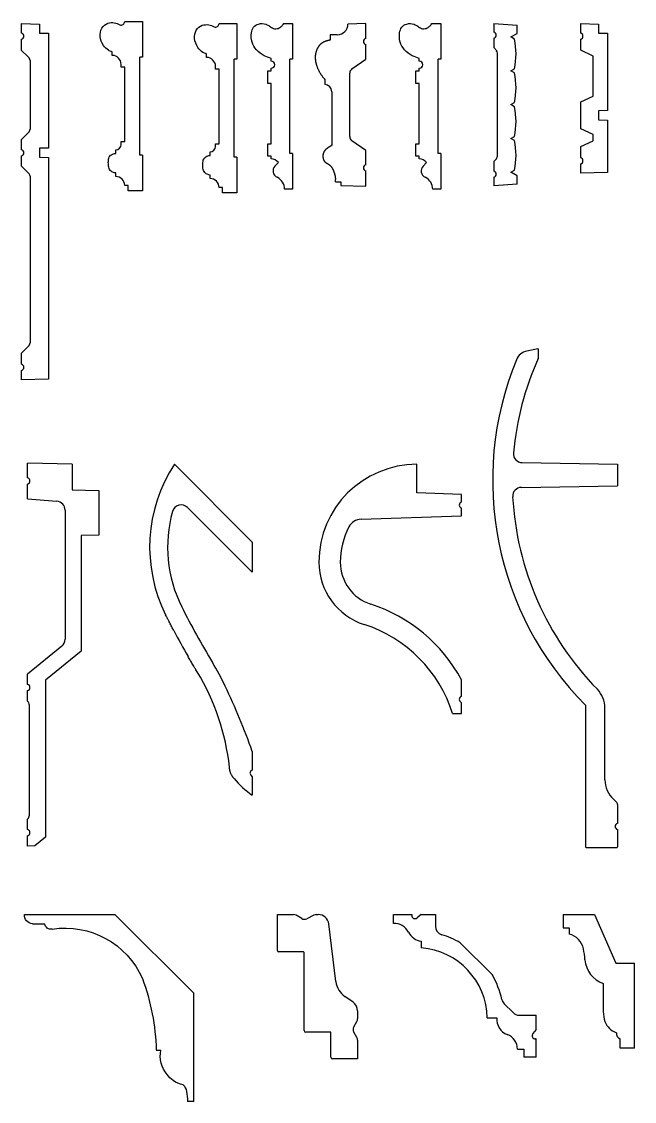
# Model space of a CAD drawing. Header units: millimetres. Extents: x 278 to 2271, y 377 to 1565.
# Drawn here: x 285 to 629, y 377 to 983 of the extents above; entities that cross this region are included whole.
import ezdxf

# ---------------------------------------------------------------- set-up
doc = ezdxf.new("R2010")
doc.units = ezdxf.units.MM
doc.layers.add('cornice', color=7, linetype='Continuous', lineweight=20)

# ---------------------------------------------------------------- blocks, each defined once
blk = doc.blocks.new('Р5020')
at = {"layer": 'cornice', "linetype": 'Continuous', "lineweight": 30}
for p, q in [((202645.29, -19049.34), (202658.29, -19050.25)), ((202645.29, -19049.34), (202645.29, -19054.11)), ((202658.29, -19054.84), (202658.29, -19050.25)), ((202654.79, -19056.84), (202658.29, -19054.84)), ((202645.29, -19057.57), (202645.29, -19062.84)), ((202656.79, -19058.01), (202654.79, -19056.84)), ((202646.83, -19064.67), (202645.29, -19062.84)), ((202647.29, -19123.73), (202647.29, -19065.96)), ((202654.79, -19075.84), (202656.79, -19074.7)), ((202656.79, -19077.01), (202654.79, -19075.84)), ((202654.79, -19094.84), (202656.79, -19093.7)), ((202656.79, -19095.99), (202654.79, -19094.84)), ((202654.79, -19113.84), (202656.79, -19112.68)), ((202656.79, -19114.99), (202654.79, -19113.84)), ((202645.29, -19126.84), (202646.83, -19125.02)), ((202645.29, -19126.84), (202645.29, -19132.11)), ((202654.79, -19132.84), (202656.79, -19131.68)), ((202658.29, -19134.84), (202654.79, -19132.84)), ((202658.29, -19139.43), (202658.29, -19134.84)), ((202645.29, -19135.57), (202645.29, -19140.34)), ((202658.29, -19139.43), (202645.29, -19140.34))]:
    blk.add_line(p, q, dxfattribs=at)
for centre, radius, start, end in [((202644.79, -19055.84), 1.8, 286.12762, 73.87238), ((202645.29, -19065.96), 2, 0, 40), ((202645.29, -19123.73), 2, 320, 0), ((202644.79, -19133.84), 1.8, 286.12762, 73.87238)]:
    blk.add_arc(centre, radius, start, end, dxfattribs=at)
at = {"layer": 'cornice', "lineweight": 30}
for centre in [(202618.38, -19066.36), (202618.38, -19085.36), (202618.38, -19104.33), (202618.38, -19123.33)]:
    blk.add_arc(centre, 39.31, 347.74199, 12.25801, dxfattribs=at)
blk = doc.blocks.new('С372')
at = {"layer": 'cornice', "color": 7, "linetype": 'Continuous', "lineweight": 30}
for p, q in [((244946.69, -20168.38), (244940.47, -20169.61)), ((244947.05, -20172.89), (244947.05, -20168.67)), ((244937.89, -20232.21), (244991.31, -20233.15)), ((244991.31, -20233.15), (244991.31, -20245.15)), ((244937.45, -20246.09), (244991.31, -20245.15)), ((244973.31, -20368.31), (244973.31, -20447.81)), ((244984.31, -20410.26), (244984.31, -20369.97)), ((244990.67, -20422.72), (244989.08, -20421.23)), ((244991.31, -20424.18), (244991.31, -20434.78)), ((244991.31, -20434.78), (244991.19, -20434.82)), ((244991.19, -20438.2), (244991.31, -20438.24)), ((244991.31, -20438.24), (244991.31, -20448.01)), ((244973.81, -20448.31), (244991.01, -20448.31))]:
    blk.add_line(p, q, dxfattribs=at)
for centre, radius, start, end in [((244942.02, -20177.46), 8, 101.19592, 157.76634), ((244946.75, -20168.67), 0.3, 0, 101.19592), ((245100.31, -20242.16), 179, 157.76634, 224.80539), ((245100.31, -20242.16), 168.02, 155.95461, 174.73867), ((244945.05, -20172.89), 2, 335.95461, 0), ((244937.98, -20227.22), 5, 174.73867, 269), ((244937.54, -20251.09), 5, 91, 183.1375), ((245100.31, -20242.16), 168.02, 183.1375, 224.2934), ((244969.31, -20369.97), 15, 0, 44.2934), ((244999.31, -20410.26), 15, 180, 226.98907), ((244989.31, -20424.18), 2, 0, 46.98907), ((244991.81, -20436.51), 1.8, 110, 250), ((244973.81, -20447.81), 0.5, 180, 270), ((244991.01, -20448.01), 0.3, 270, 0)]:
    blk.add_arc(centre, radius, start, end, dxfattribs=at)
blk = doc.blocks.new('С213')
at = {"layer": 'cornice', "color": 7, "linetype": 'Continuous', "lineweight": 30}
for p, q in [((244537.09, -20159.84), (244537.09, -20154.84)), ((244537.09, -20154.84), (244547.31, -20154.84)), ((244547.31, -20154.84), (244547.29, -20155.23)), ((244552.48, -20154.84), (244550.24, -20156.72)), ((244552.48, -20154.84), (244560.59, -20154.84)), ((244560.59, -20154.84), (244560.59, -20161.36)), ((244552.59, -20169.84), (244552.59, -20173.57)), ((244574.71, -20170.84), (244592.21, -20188.34)), ((244599.21, -20204.96), (244604.12, -20209.87)), ((244589.59, -20212.84), (244595.09, -20212.84)), ((244607.66, -20211.34), (244617.09, -20211.34)), ((244617.09, -20219.44), (244617.09, -20211.34)), ((244617.09, -20219.44), (244615.21, -20221.68)), ((244617.09, -20224.61), (244616.69, -20224.64)), ((244617.09, -20234.84), (244617.09, -20224.61)), ((244606.59, -20230.34), (244610.09, -20230.34)), ((244610.09, -20230.34), (244610.09, -20234.84)), ((244617.09, -20234.84), (244610.09, -20234.84))]:
    blk.add_line(p, q, dxfattribs=at)
for centre, radius, start, end in [((244537.41, -20168.94), 9.11, 28.22782, 92.05079), ((244549.09, -20155.34), 1.8, 176.59004, 310), ((244553.88, -20160.56), 9.37, 205.79612, 262.08132), ((244565.59, -20161.36), 5, 180, 252.93296), ((244549.59, -20213.46), 49.5, 59.77785, 72.93296), ((244574, -20171.55), 1, 45, 59.77785), ((244549.59, -20213.46), 40, 0.88482, 85.70563), ((244591.5, -20189.04), 1, 30.22215, 45), ((244549.59, -20213.46), 49.5, 12.74976, 30.22215), ((244602.75, -20201.43), 5, 192.74976, 225), ((244603.92, -20213.85), 8.89, 173.44714, 249.69694), ((244607.66, -20206.34), 5, 225, 270), ((244597.78, -20230.45), 8.81, 0.75217, 69.69694), ((244616.59, -20222.84), 1.8, 140, 273.40996)]:
    blk.add_arc(centre, radius, start, end, dxfattribs=at)
blk = doc.blocks.new('С354')
at = {"layer": 'cornice', "color": 7, "linetype": 'Continuous', "lineweight": 30}
for p, q in [((246322.92, -20685.53), (246322.81, -20681.53)), ((246322.81, -20681.53), (246328.58, -20681.53)), ((246327.85, -20691.53), (246322.92, -20685.53)), ((246332.04, -20681.53), (246337.95, -20681.53)), ((246340.19, -20682.53), (246401.9, -20682.53)), ((246404.14, -20681.53), (246410.08, -20681.53)), ((246413.54, -20681.53), (246419.28, -20681.53)), ((246435.04, -20700.71), (246419.28, -20681.53)), ((246517.81, -20681.53), (246516.37, -20697.97)), ((246517.81, -20681.53), (246526.08, -20681.53)), ((246529.54, -20681.53), (246537.81, -20681.53)), ((246537.16, -20706.53), (246537.81, -20681.53)), ((246415.85, -20691.53), (246327.85, -20691.53)), ((246432.29, -20711.53), (246415.85, -20691.53)), ((246511.39, -20702.53), (246438.91, -20702.53)), ((246497.16, -20711.53), (246432.29, -20711.53)), ((246497.42, -20721.53), (246497.16, -20711.53)), ((246522.81, -20706.53), (246522.42, -20721.53)), ((246537.16, -20706.53), (246522.81, -20706.53)), ((246522.42, -20721.53), (246497.42, -20721.53))]:
    blk.add_line(p, q, dxfattribs=at)
for centre, radius, start, end in [((246330.31, -20681.03), 1.8, 196.12762, 343.87238), ((246340.19, -20679.53), 3, 221.81031, 270), ((246401.9, -20679.53), 3, 270, 318.18969), ((246411.81, -20681.03), 1.8, 196.12762, 343.87238), ((246527.81, -20681.03), 1.8, 196.12762, 343.87238), ((246511.39, -20697.53), 5, 270, 355), ((246438.91, -20697.53), 5, 219.42449, 270)]:
    blk.add_arc(centre, radius, start, end, dxfattribs=at)
blk = doc.blocks.new('CB530')
at = {"layer": 'cornice', "color": 7, "linetype": 'Continuous', "lineweight": 30}
for p, q in [((245590.66, -20088.46), (245590.66, -20068.36)), ((245590.66, -20068.36), (245599.66, -20068.36)), ((245604.28, -20070.56), (245601.16, -20068.76)), ((245611.18, -20068.66), (245607.1, -20070.66)), ((245612.49, -20068.36), (245613.56, -20068.36)), ((245623.48, -20105.98), (245619.51, -20073.63)), ((245605.36, -20089.36), (245591.56, -20089.36)), ((245605.66, -20133.46), (245605.66, -20089.66)), ((245633.11, -20117.56), (245628.51, -20114.35)), ((245635.66, -20122.48), (245635.66, -20126.86)), ((245633.53, -20131.36), (245635.26, -20128.36)), ((245620.36, -20134.36), (245606.56, -20134.36)), ((245620.66, -20148.46), (245620.66, -20134.66)), ((245635.26, -20137.36), (245633.53, -20134.36)), ((245635.66, -20138.86), (245635.66, -20149.36)), ((245635.66, -20149.36), (245621.56, -20149.36))]:
    blk.add_line(p, q, dxfattribs=at)
for centre, radius, start, end in [((245599.66, -20071.36), 3, 60, 90), ((245612.49, -20071.36), 3, 90, 116.0546), ((245613.56, -20074.36), 6, 7, 90), ((245605.78, -20067.96), 3, 240, 296.0546), ((245591.56, -20088.46), 0.9, 180, 270), ((245605.36, -20089.66), 0.3, 0, 90), ((245635.39, -20104.52), 12, 187, 235), ((245629.66, -20122.48), 6, 0, 55), ((245632.66, -20126.86), 3, 330, 0), ((245606.56, -20133.46), 0.9, 180, 270), ((245620.36, -20134.66), 0.3, 0, 90), ((245636.13, -20132.86), 3, 150, 210), ((245632.66, -20138.86), 3, 0, 30), ((245621.56, -20148.46), 0.9, 180, 270)]:
    blk.add_arc(centre, radius, start, end, dxfattribs=at)
blk = doc.blocks.new('Р5050')
at = {"layer": 'cornice', "color": 7, "linetype": 'Continuous', "lineweight": 30}
for p, q in [((197993.81, -18453.25), (197993.81, -18447.98)), ((197993.81, -18447.98), (198003.81, -18448.24)), ((198003.81, -18448.24), (198003.81, -18453.24)), ((198003.81, -18453.24), (198008.81, -18453.37)), ((198008.81, -18453.37), (198008.81, -18517.85)), ((197993.81, -18462.98), (197993.81, -18456.71)), ((197997.35, -18466.51), (197993.81, -18462.98)), ((197998.81, -18505.91), (197998.81, -18470.05)), ((197997.35, -18509.44), (197993.81, -18512.98)), ((197993.81, -18518.75), (197993.81, -18512.98)), ((197993.81, -18527.98), (197993.81, -18522.21)), ((198008.81, -18517.85), (198003.81, -18517.98)), ((198003.81, -18517.98), (198003.81, -18522.98)), ((197993.81, -18527.98), (197997.35, -18531.51)), ((198003.81, -18522.98), (198008.81, -18523.11)), ((198008.81, -18523.11), (198008.81, -18647.58)), ((197998.81, -18625.91), (197998.81, -18535.05)), ((197993.81, -18632.98), (197997.35, -18629.44)), ((197993.81, -18639.25), (197993.81, -18632.98)), ((197993.81, -18647.98), (197993.81, -18642.71)), ((198008.81, -18647.58), (197993.81, -18647.98))]:
    blk.add_line(p, q, dxfattribs=at)
for centre, radius, start, end in [((197993.31, -18454.98), 1.8, 286.12762, 73.87238), ((197993.81, -18470.05), 5, 0, 45), ((197993.81, -18505.91), 5, 315, 0), ((197993.31, -18520.48), 1.8, 286.12762, 73.87238), ((197993.81, -18535.05), 5, 0, 45), ((197993.81, -18625.91), 5, 315, 0), ((197993.31, -18640.98), 1.8, 286.12762, 73.87238)]:
    blk.add_arc(centre, radius, start, end, dxfattribs=at)
blk = doc.blocks.new('Р5051')
at = {"layer": 'cornice', "color": 7, "linetype": 'Continuous', "lineweight": 30}
for p, q in [((201714.81, -18558.92), (201729.81, -18558.53)), ((201714.81, -18588.4), (201714.81, -18558.92)), ((201729.81, -18558.53), (201729.81, -18563.8)), ((201729.81, -18567.26), (201729.81, -18573.53)), ((201729.81, -18573.53), (201722.81, -18576.79)), ((201722.81, -18576.79), (201722.81, -18580.26)), ((201722.81, -18580.26), (201729.81, -18583.53)), ((201729.81, -18583.53), (201729.81, -18598.53)), ((201719.81, -18588.53), (201714.81, -18588.4)), ((201719.81, -18593.53), (201719.81, -18588.53)), ((201714.81, -18593.66), (201719.81, -18593.53)), ((201714.81, -18637.13), (201714.81, -18593.66)), ((201729.81, -18598.53), (201722.81, -18601.79)), ((201722.81, -18601.79), (201722.81, -18624.26)), ((201722.81, -18624.26), (201729.81, -18627.53)), ((201729.81, -18627.53), (201729.81, -18633.8)), ((201719.81, -18637.26), (201714.81, -18637.13)), ((201719.81, -18642.26), (201719.81, -18637.26)), ((201729.81, -18637.26), (201729.81, -18642.53)), ((201729.81, -18642.53), (201719.81, -18642.26))]:
    blk.add_line(p, q, dxfattribs=at)
for centre in [(201730.31, -18565.53), (201730.31, -18635.53)]:
    blk.add_arc(centre, 1.8, 106.12762, 253.87238, dxfattribs=at)
blk = doc.blocks.new('DX119-2300')
at = {"layer": 'cornice', "color": 7, "linetype": 'Continuous', "lineweight": 30}
for p, q in [((243749.71, -20539.84), (243754.71, -20539.84)), ((243754.71, -20539.84), (243754.71, -20559.84)), ((243742.71, -20560.9), (243742.71, -20559.4)), ((243753.21, -20612.84), (243753.21, -20559.84)), ((243754.71, -20559.84), (243753.21, -20559.84)), ((243742.71, -20566.4), (243742.71, -20564.9)), ((243740.71, -20573.4), (243740.71, -20566.4)), ((243740.71, -20566.4), (243742.71, -20566.4)), ((243742.71, -20573.4), (243740.71, -20573.4)), ((243742.71, -20607.34), (243742.71, -20573.4)), ((243740.71, -20607.34), (243742.71, -20607.34)), ((243740.71, -20614.34), (243740.71, -20607.34)), ((243742.71, -20614.34), (243740.71, -20614.34)), ((243742.71, -20615.84), (243742.71, -20614.34)), ((243754.71, -20612.84), (243753.21, -20612.84)), ((243754.71, -20612.84), (243754.71, -20632.84)), ((243744.8, -20619.84), (243746.71, -20617.84)), ((243754.71, -20632.84), (243750.21, -20632.84))]:
    blk.add_line(p, q, dxfattribs=at)
for centre, radius, start, end in [((243742.71, -20562.9), 2, 270, 90), ((243742.71, -20620.84), 5, 36.8699, 90), ((243747.64, -20622.56), 3.94, 136.31741, 245.42805), ((243743.02, -20632.68), 7.19, 358.73632, 65.42805)]:
    blk.add_arc(centre, radius, start, end, dxfattribs=at)
for points, start_tangent, end_tangent in [([(243742.71, -20559.4), (243738.77, -20557.88), (243734.37, -20554.49), (243731.95, -20550.16), (243731.68, -20544.97), (243732.84, -20541.83), (243735.65, -20540.05), (243739.66, -20540.19), (243739.77, -20540.23)], (-0.964898, 0.262625), (0.948535, -0.316671)), ([(243739.77, -20540.23), (243741.79, -20541.22), (243743.89, -20542.5), (243746.63, -20542.49), (243748.43, -20541.35), (243749.71, -20539.84)], (0.948535, -0.316671), (0.560559, 0.828114))]:
    blk.add_spline(points, degree=3, dxfattribs=dict(at, start_tangent=start_tangent, end_tangent=end_tangent))
blk = doc.blocks.new('C364')
at = {"layer": 'cornice', "color": 7, "linetype": 'Continuous', "lineweight": 30}
for p, q in [((244056.17, -20911.66), (244056.17, -20895.66)), ((244081.17, -20912.53), (244056.17, -20911.66)), ((244081.17, -20916.8), (244081.05, -20916.84)), ((244081.17, -20916.8), (244081.17, -20912.53)), ((244081.17, -20920.27), (244081.05, -20920.22)), ((244081.17, -20924.53), (244081.17, -20920.27)), ((244024.84, -20926.5), (244081.17, -20924.53)), ((244081.17, -21025.92), (244081.17, -21016.71)), ((244081.17, -21025.92), (244081.05, -21025.97)), ((244081.05, -21029.35), (244081.17, -21029.39)), ((244081.17, -21035.66), (244081.17, -21029.39)), ((244076.17, -21035.66), (244081.17, -21035.66))]:
    blk.add_line(p, q, dxfattribs=at)
for centre, radius, start, end in [((244056.17, -20950.66), 55, 90, 180), ((244081.67, -20918.53), 1.8, 110, 250), ((244025.12, -20934.5), 8, 92, 152.49981), ((244056.17, -20950.66), 43, 152.49981, 180), ((244037.91, -20950.66), 36.74, 180, 252.06427), ((244037.91, -20950.66), 24.74, 180, 252.06427), ((244002.97, -21058.59), 88.7, 28.17126, 72.06427), ((244002.97, -21058.59), 76.7, 17.394, 72.06427), ((244081.67, -21027.66), 1.8, 110, 250)]:
    blk.add_arc(centre, radius, start, end, dxfattribs=at)
blk = doc.blocks.new('С402')
at = {"layer": 'cornice', "lineweight": 30}
for p, q in [((209527.1, -19533.29), (209571.34, -19489.05)), ((209622.07, -19489.05), (209571.34, -19489.05)), ((209617.49, -19494.42), (209610.62, -19494.42)), ((209527.07, -19594.05), (209527.07, -19533.36)), ((209548.12, -19565.27), (209545.66, -19565.27)), ((209527.07, -19594.05), (209530.56, -19594.05))]:
    blk.add_line(p, q, dxfattribs=at)
for centre, radius, start, end in [((209571.38, -19489.15), 0.1, 90, 135), ((209616.96, -19489.33), 5.12, 275.96372, 3.13249), ((209599.36, -19544.28), 47.54, 81.24611, 156.1241), ((209607.36, -19494.1), 3.28, 256.66131, 354.3093), ((209676.51, -19569.21), 128.45, 159.88456, 178.24274), ((209527.17, -19533.36), 0.1, 135, 180), ((209528.38, -19568.05), 17.5, 321.36531, 9.13533), ((209531.81, -19573.68), 11.06, 276.48556, 308.63469), ((209525.39, -19565.66), 21.33, 308.63469, 321.36531), ((209594.31, -19598.56), 63.91, 170.90577, 175.95344), ((209538.32, -19589.6), 7.21, 136.90509, 170.90577)]:
    blk.add_arc(centre, radius, start, end, dxfattribs=at)
blk = doc.blocks.new('С212')
at = {"layer": 'cornice', "color": 7, "linetype": 'Continuous', "lineweight": 30}
for p, q in [((140966.91, 26285.81), (140984.63, 26285.81)), ((140966.91, 26285.81), (140966.91, 26278.45)), ((140984.63, 26285.81), (140996.42, 26258.54)), ((140966.91, 26278.45), (140970.27, 26278.45)), ((140970.27, 26278.45), (140970.27, 26274.79)), ((140996.42, 26258.54), (141006.91, 26258.54)), ((141006.91, 26210.81), (141006.91, 26258.54)), ((140989.39, 26247.08), (140989.39, 26231.32)), ((140999, 26210.81), (140999, 26216.11)), ((141006.91, 26210.81), (140999, 26210.81))]:
    blk.add_line(p, q, dxfattribs=at)
for centre, radius, start, end in [((140968.11, 26264.55), 10.46, 11.18981, 78.05848), ((140913.45, 26254.65), 66.01, 4.99255, 10.41048), ((140994.8, 26261.76), 15.65, 184.99255, 249.78466), ((141011.85, 26232.51), 22.49, 183.01588, 197.60744), ((140999.98, 26229.14), 10.17, 199.78324, 251.80359), ((140990.41, 26225.7), 2.757793845376e-12, 5.5794, 187.12502), ((140999.95, 26219.13), 3.17, 173.59481, 252.49875)]:
    blk.add_arc(centre, radius, start, end, dxfattribs=at)
blk = doc.blocks.new('DX121-2300')
at = {"layer": 'cornice', "color": 7, "linetype": 'Continuous', "lineweight": 30}
for p, q in [((242817.84, -20628.97), (242819.35, -20629.68)), ((242822.11, -20627.9), (242832.11, -20627.9)), ((242832.11, -20627.9), (242832.11, -20647.9)), ((242815.11, -20646.9), (242815.11, -20644.9)), ((242830.61, -20702.9), (242830.61, -20647.9)), ((242832.11, -20647.9), (242830.61, -20647.9)), ((242820.11, -20653.4), (242820.11, -20651.9)), ((242822.11, -20653.4), (242820.11, -20653.4)), ((242822.11, -20695.31), (242822.11, -20653.4)), ((242820.11, -20695.31), (242822.11, -20695.31)), ((242820.11, -20696.9), (242820.11, -20695.31)), ((242817.11, -20701.9), (242817.11, -20699.9)), ((242832.11, -20702.9), (242830.61, -20702.9)), ((242832.11, -20702.9), (242832.11, -20722.9)), ((242817.11, -20714.9), (242817.11, -20712.9)), ((242824.11, -20719.9), (242822.11, -20719.9)), ((242824.11, -20722.9), (242824.11, -20719.9)), ((242832.11, -20722.9), (242824.11, -20722.9))]:
    blk.add_line(p, q, dxfattribs=at)
for centre, radius, start, end in [((242820.16, -20627.9), 1.95, 245.63817, 0), ((242815.11, -20651.9), 5, 0, 90), ((242817.11, -20696.9), 3, 270, 0), ((242817.11, -20719.9), 5, 0, 90)]:
    blk.add_arc(centre, radius, start, end, dxfattribs=at)
for points, start_tangent, end_tangent in [([(242815.11, -20644.9), (242812.99, -20644.03), (242810.26, -20641.25), (242808.37, -20636.29), (242809.32, -20631.62), (242812.69, -20628.85), (242816.27, -20628.57), (242817.84, -20628.97)], (-0.977731, 0.209861), (0.94161, -0.336705)), ([(242817.11, -20712.9), (242815.49, -20712.48), (242813.67, -20711.01), (242812.98, -20708.31), (242813, -20705.8), (242813.83, -20703.38), (242815.76, -20702.16), (242817.11, -20701.9)], (-0.989927, 0.141578), (0.999831, 0.018372))]:
    blk.add_spline(points, degree=3, dxfattribs=dict(at, start_tangent=start_tangent, end_tangent=end_tangent))
blk = doc.blocks.new('Р9010')
at = {"layer": 'cornice', "color": 7, "linetype": 'Continuous', "lineweight": 30}
for p, q in [((196555.33, -19130.04), (196545.33, -19130.3)), ((196555.33, -19138.31), (196555.33, -19130.04)), ((196535.33, -19136.3), (196535.33, -19139.3)), ((196539.33, -19136.3), (196535.33, -19136.3)), ((196555.33, -19150.04), (196555.33, -19141.77)), ((196547.61, -19155.45), (196555.33, -19150.04)), ((196546.33, -19193.43), (196546.33, -19157.9)), ((196532.33, -19161.3), (196532.33, -19164.3)), ((196536.33, -19168.3), (196536.33, -19198.34)), ((196555.33, -19201.29), (196547.61, -19195.88)), ((196555.33, -19209.31), (196555.33, -19201.29)), ((196555.33, -19221.29), (196555.33, -19212.77)), ((196538.33, -19218.84), (196538.33, -19217.63)), ((196538.33, -19218.84), (196541.33, -19218.92)), ((196541.33, -19218.92), (196541.33, -19220.92)), ((196541.33, -19220.92), (196555.33, -19221.29))]:
    blk.add_line(p, q, dxfattribs=at)
for centre, radius, start, end in [((196539.33, -19130.3), 6, 270, 0), ((196555.83, -19140.04), 1.8, 106.12762, 253.87238), ((196549.33, -19157.9), 3, 125, 180), ((196532.33, -19168.3), 4, 0, 90), ((196549.33, -19193.43), 3, 180, 235), ((196555.83, -19211.04), 1.8, 106.12762, 253.87238)]:
    blk.add_arc(centre, radius, start, end, dxfattribs=at)
at = {"layer": 'cornice', "color": 7, "linetype": 'Continuous', "lineweight": 30, "start_tangent": (-0.981818, -0.189826), "end_tangent": (0.681853, -0.731489)}
blk.add_spline([(196535.33, -19139.3), (196535.15, -19139.34), (196534.97, -19139.37), (196534.79, -19139.41), (196534.61, -19139.45), (196534.25, -19139.53), (196533.88, -19139.63), (196533.5, -19139.73), (196533.13, -19139.84), (196532.76, -19139.97), (196532.4, -19140.11), (196532.04, -19140.26), (196531.69, -19140.42), (196531.52, -19140.51), (196531.35, -19140.6), (196531.18, -19140.7), (196531.01, -19140.8), (196530.85, -19140.9), (196530.68, -19141.02), (196530.52, -19141.13), (196530.36, -19141.25), (196530.21, -19141.38), (196530.05, -19141.51), (196529.9, -19141.65), (196529.75, -19141.79), (196529.63, -19141.91), (196529.52, -19142.03), (196529.29, -19142.29), (196529.07, -19142.56), (196528.86, -19142.85), (196528.66, -19143.14), (196528.47, -19143.45), (196528.29, -19143.77), (196528.13, -19144.09), (196527.97, -19144.43), (196527.82, -19144.77), (196527.68, -19145.11), (196527.56, -19145.46), (196527.45, -19145.82), (196527.35, -19146.18), (196527.26, -19146.54), (196527.22, -19146.72), (196527.18, -19146.9), (196527.15, -19147.11), (196527.11, -19147.32), (196527.09, -19147.53), (196527.06, -19147.73), (196527.03, -19148.15), (196527.01, -19148.56), (196527, -19148.77), (196527, -19148.98), (196527.01, -19149.39), (196527.03, -19149.8), (196527.06, -19150.21), (196527.17, -19151.02), (196527.23, -19151.42), (196527.31, -19151.81), (196527.4, -19152.21), (196527.5, -19152.59), (196527.6, -19152.98), (196527.71, -19153.36), (196527.81, -19153.66), (196527.91, -19153.96), (196528.12, -19154.56), (196528.35, -19155.14), (196528.6, -19155.7), (196528.86, -19156.25), (196529.13, -19156.79), (196529.42, -19157.32), (196529.72, -19157.83), (196530.02, -19158.29), (196530.32, -19158.74), (196530.63, -19159.19), (196530.95, -19159.62), (196531.28, -19160.04), (196531.63, -19160.45), (196531.98, -19160.86), (196532.16, -19161.06), (196532.34, -19161.25)], degree=3, dxfattribs=at)
at = {"layer": 'cornice', "color": 7, "linetype": 'Continuous', "lineweight": 30}
blk.add_open_spline([(196536.33, -19198.34), (196536.14, -19198.49), (196536.4, -19198.3), (196536.22, -19198.42), (196536.25, -19198.4), (196536.18, -19198.46), (196536.13, -19198.49), (196536.07, -19198.53), (196536.01, -19198.56), (196535.95, -19198.6), (196535.88, -19198.64), (196535.82, -19198.68), (196535.75, -19198.73), (196535.68, -19198.77), (196535.59, -19198.83), (196535.46, -19198.9), (196535.31, -19198.99), (196535.16, -19199.09), (196535, -19199.19), (196534.83, -19199.29), (196534.66, -19199.4), (196534.49, -19199.5), (196534.32, -19199.62), (196534.15, -19199.73), (196533.95, -19199.87), (196533.76, -19200), (196533.59, -19200.13), (196533.47, -19200.23), (196533.34, -19200.33), (196533.22, -19200.43), (196533.1, -19200.53), (196532.98, -19200.64), (196532.86, -19200.75), (196532.75, -19200.86), (196532.64, -19200.97), (196532.53, -19201.08), (196532.43, -19201.2), (196532.33, -19201.31), (196532.24, -19201.43), (196532.14, -19201.57), (196532.04, -19201.72), (196531.94, -19201.88), (196531.84, -19202.05), (196531.76, -19202.22), (196531.68, -19202.4), (196531.61, -19202.58), (196531.55, -19202.76), (196531.49, -19202.94), (196531.45, -19203.12), (196531.4, -19203.31), (196531.37, -19203.5), (196531.34, -19203.69), (196531.32, -19203.89), (196531.31, -19204.08), (196531.3, -19204.28), (196531.3, -19204.47), (196531.3, -19204.65), (196531.31, -19204.82), (196531.32, -19205), (196531.34, -19205.17), (196531.36, -19205.34), (196531.39, -19205.51), (196531.42, -19205.68), (196531.45, -19205.85), (196531.49, -19206.01), (196531.54, -19206.17), (196531.59, -19206.33), (196531.64, -19206.48), (196531.7, -19206.63), (196531.77, -19206.77), (196531.82, -19206.89), (196531.87, -19206.98), (196531.92, -19207.06), (196531.98, -19207.14), (196532.05, -19207.24), (196532.12, -19207.34), (196532.19, -19207.43), (196532.27, -19207.51), (196532.35, -19207.6), (196532.44, -19207.68), (196532.52, -19207.76), (196532.61, -19207.83), (196532.73, -19207.93), (196532.89, -19208.04), (196533.08, -19208.17), (196533.28, -19208.29), (196533.48, -19208.41), (196533.68, -19208.53), (196533.88, -19208.65), (196534.09, -19208.76), (196534.29, -19208.88), (196534.49, -19209.01), (196534.69, -19209.14), (196534.88, -19209.28), (196535.08, -19209.43), (196535.26, -19209.6), (196535.44, -19209.78), (196535.62, -19209.97), (196535.79, -19210.16), (196535.95, -19210.37), (196536.1, -19210.58), (196536.25, -19210.8), (196536.4, -19211.02), (196536.53, -19211.25), (196536.67, -19211.49), (196536.79, -19211.73), (196536.92, -19211.98), (196537.04, -19212.23), (196537.15, -19212.49), (196537.27, -19212.77), (196537.39, -19213.07), (196537.51, -19213.4), (196537.63, -19213.73), (196537.73, -19214.07), (196537.83, -19214.41), (196537.93, -19214.75), (196538.01, -19215.1), (196538.09, -19215.45), (196538.15, -19215.81), (196538.21, -19216.17), (196538.26, -19216.53), (196538.29, -19216.91), (196538.32, -19217.23), (196538.33, -19217.57), (196538.33, -19217.63)], degree=3, knots=[0, 0, 0, 0, 0.029185, 0.059002, 0.120503, 0.184443, 0.250762, 0.319397, 0.39028, 0.463346, 0.538527, 0.615752, 0.694953, 0.776058, 0.858998, 1.030092, 1.207663, 1.391136, 1.57994, 1.773506, 1.971268, 2.172671, 2.377166, 2.584214, 2.793291, 3.11099, 3.27061, 3.430474, 3.590391, 3.750179, 3.909663, 4.068681, 4.227083, 4.384731, 4.541502, 4.69729, 4.852007, 5.005584, 5.157976, 5.309162, 5.50476, 5.69869, 5.891316, 6.08298, 6.274001, 6.464678, 6.655283, 6.846062, 7.037241, 7.229016, 7.42156, 7.615024, 7.809534, 8.005193, 8.202083, 8.400269, 8.573491, 8.747363, 8.921524, 9.095621, 9.269309, 9.442249, 9.614116, 9.784597, 9.953394, 10.120232, 10.284857, 10.447041, 10.606591, 10.763351, 10.917209, 10.993034, 11.068117, 11.18995, 11.310102, 11.428872, 11.546532, 11.663329, 11.779485, 11.895192, 12.010618, 12.125906, 12.241173, 12.471986, 12.703596, 12.936239, 13.169935, 13.404553, 13.639867, 13.875623, 14.11159, 14.347623, 14.583721, 14.820084, 15.070674, 15.322524, 15.576024, 15.831481, 16.089123, 16.349107, 16.611521, 16.876394, 17.143696, 17.413351, 17.685234, 17.959182, 18.234996, 18.512443, 18.791261, 19.071164, 19.420747, 19.771559, 20.123646, 20.477067, 20.831903, 21.188253, 21.546237, 21.905994, 22.267683, 22.631486, 22.997603, 23.366256, 23.737688, 24.092888, 24.092888, 24.092888, 24.092888], dxfattribs=at)
blk.add_open_spline([(196538.33, -19218.38), (196538.33, -19218.39), (196538.33, -19218.39), (196538.33, -19218.4)], degree=3, dxfattribs=at)
blk = doc.blocks.new('С371')
at = {"layer": 'cornice', "color": 7, "linetype": 'Continuous', "lineweight": 30}
for p, q in [((145458.94, 28622.61), (145502.64, 28578.92)), ((145466.21, 28598.37), (145502.64, 28561.95)), ((145502.64, 28578.92), (145502.64, 28561.95)), ((145502.64, 28461.41), (145502.64, 28450.94)), ((145502.64, 28450.94), (145502.52, 28450.9)), ((145501.83, 28447.97), (145502.64, 28447.12)), ((145502.64, 28447.12), (145502.64, 28436.82))]:
    blk.add_line(p, q, dxfattribs=at)
for centre, radius, start, end in [((145530, 28576.07), 84.94, 146.77647, 206.55667), ((145530.18, 28576.16), 75.04, 164.53407, 206.55667), ((145462.67, 28594.84), 5, 45, 164.53407), ((145850.59, 28736.31), 433.25, 206.55667, 211.28642), ((145850.59, 28736.31), 443.34, 207.84913, 209.99396), ((145361.1, 28438.85), 139.54, 25.08628, 31.28642), ((145361.1, 28438.85), 129.44, 6.05143, 31.28642), ((145089.36, 28311.64), 439.58, 19.92104, 25.08628), ((145503.14, 28449.21), 1.8, 110, 223.5), ((145529.69, 28476.6), 48.1, 219.35093, 235.78109)]:
    blk.add_arc(centre, radius, start, end, dxfattribs=at)
for points, knots in [([(145458.59, 28529.2), (145458.4, 28529.57), (145458.01, 28530.3), (145457.43, 28531.41), (145456.86, 28532.53), (145456.3, 28533.64), (145455.82, 28534.57), (145455.45, 28535.31), (145455.16, 28535.87), (145454.87, 28536.42), (145454.49, 28537.16), (145454.21, 28537.72), (145454.02, 28538.09)], [0, 0, 0, 0, 0.125, 0.25, 0.375, 0.5, 0.625, 0.6875, 0.75, 0.8125, 0.875, 1, 1, 1, 1]), ([(145471.72, 28506.07), (145471.5, 28506.43), (145471.17, 28506.96), (145470.73, 28507.67), (145470.41, 28508.2), (145470.08, 28508.74), (145469.66, 28509.45), (145469.13, 28510.35), (145468.5, 28511.43), (145467.87, 28512.51), (145467.24, 28513.59), (145466.83, 28514.31), (145466.62, 28514.67)], [0, 0, 0, 0, 0.125, 0.1875, 0.25, 0.3125, 0.375, 0.5, 0.625, 0.75, 0.875, 1, 1, 1, 1]), ([(145492.49, 28446.1), (145492.4, 28446.21), (145492.21, 28446.44), (145491.94, 28446.79), (145491.67, 28447.14), (145491.42, 28447.51), (145491.18, 28447.88), (145490.89, 28448.39), (145490.62, 28448.92), (145490.4, 28449.47), (145490.26, 28449.88), (145490.14, 28450.31), (145490.05, 28450.74), (145489.97, 28451.18), (145489.91, 28451.62), (145489.86, 28452.06), (145489.83, 28452.35), (145489.82, 28452.5)], [0, 0, 0, 0, 0.062498, 0.124997, 0.187497, 0.249998, 0.3125, 0.375004, 0.499977, 0.562484, 0.624991, 0.687496, 0.750002, 0.812504, 0.875003, 0.937503, 1, 1, 1, 1])]:
    blk.add_open_spline(points, degree=3, knots=knots, dxfattribs=at)

msp = doc.modelspace()

# ---------------------------------------------------------------- block references
at = {"color": 0}
for name, p in [('DX121-2300', (-242479.09, 21610.95)), ('Р5050', (-197708.61, 19429.89)), ('DX121-2300', (-242426.14, 21609.81)), ('DX119-2300', (-243317.48, 21521.75)), ('Р9010', (-196077.08, 20111.95)), ('DX119-2300', (-243234.41, 21521.75)), ('Р5020', (-202095.14, 20031.26)), ('С372', (-244371.88, 20967.62)), ('С371', (-145088.04, -27888.13)), ('C364', (-243549.21, 21630.13)), ('CB530', (-245161.98, 20549.99)), ('С213', (-244043.23, 20636.48)), ('С212', (-140377.97, -25804.17))]:
    msp.add_blockref(name, p, dxfattribs=at)
for name, p, rotation in [('Р5051', (202328.62, -17660.61), 180), ('С354', (-20392.94, -245802.68), 90)]:
    msp.add_blockref(name, p, dxfattribs=dict(at, rotation=rotation))
at = {"color": 0, "xscale": -1}
msp.add_blockref('С402', (209908.87, 19970.79), dxfattribs=at)

doc.saveas('drawing.dxf')
